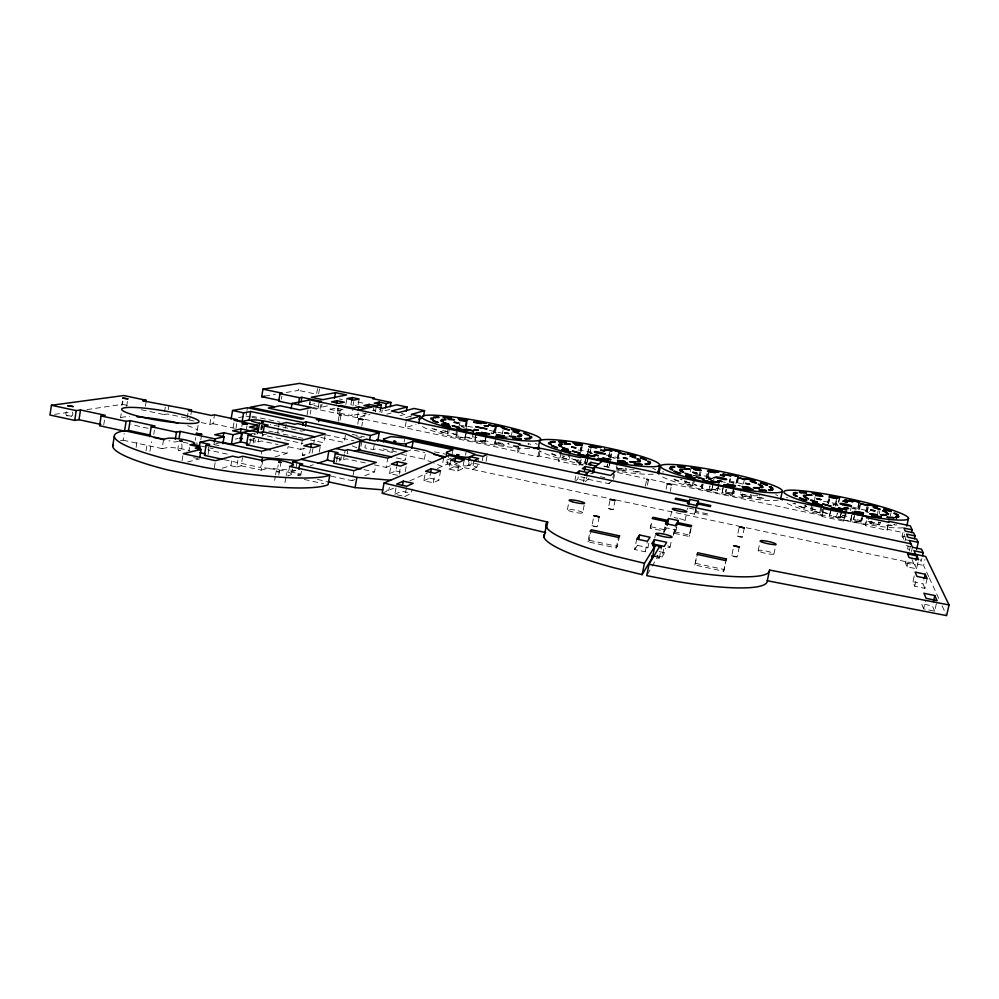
<?xml version="1.0" encoding="UTF-8"?>
<svg xmlns="http://www.w3.org/2000/svg" width="999" height="999" viewBox="0 0 999 999"><rect width="100%" height="100%" fill="white"/><g stroke="black" fill="none" stroke-linecap="round" stroke-linejoin="round"><path stroke-width="0.75" stroke-dasharray="5 3.75" d="M72.365 412.063C75.462 419.056 62.063 416.933 66.983 411.313M103.721 425.05L104.82 418.082M121.753 405.544L122.465 401.074M86.95 409.59L122.402 404.358L122.865 401.411M120.529 417.757L121.179 413.723M126.648 406.406L127.835 398.963M120.492 440.671L123.127 440.172L124.201 433.441M136.139 447.352L137.25 440.434M145.392 406.218L146.341 400.324M146.004 450.924L147.34 442.619M149.95 451.373L151.498 441.745M153.746 434.403L154.42 430.207M141.371 409.74L164.098 414.597L165.297 407.167M168.244 409.578L168.968 405.144M123.127 440.172L162.1 448.626L163.636 439.173M181.731 443.943C183.666 453.808 174.425 452.272 179.495 443.556M194.068 421.016L186.913 419.48L188.374 410.552M182.068 460.714L182.992 455.094M190.959 414.423L191.683 409.977M189.036 450.274L189.473 447.564M195.205 440.322L195.667 437.537M197.265 430.269L198.139 424.95M200.799 439.797L201.486 435.614M201.236 422.54L209.827 424.375L211.313 415.434M208.554 447.127L208.079 449.962L228.858 454.458M208.092 454.445L209.053 448.688M209.827 424.375L213.024 423.726L214.498 414.835M213.936 444.48L214.41 441.683M214.31 467.732L215.247 462.1M233.092 427.809L234.34 420.342M235.914 428.621L237.412 419.705M222.352 468.144L230.869 465.746L232.018 458.903M241.808 426.61L242.32 423.601M230.869 465.746L236.751 467.02L237.912 460.177M238.574 417.607L246.041 416.108L246.741 411.913M246.978 410.527L247.452 407.729M246.441 428.933L246.965 425.849M236.751 467.02L241.096 465.771L242.482 457.617M249.85 443.893L250.761 438.536M253.159 443.057L254.745 433.728M254.87 442.619L255.319 439.972M249.188 439.885L258.129 441.808L258.579 439.16M260.926 428.159L261.426 425.212M260.901 429.695L261.651 425.262M261.151 429.732L261.9 425.312M261.401 429.782L262.275 425.124M261.638 429.807L262.138 426.86M261.838 429.82L262.25 426.648M262.125 436.401L262.899 431.805M261.251 454.083L261.726 451.248M224.226 459.665L260.776 467.582L261.526 463.224M241.096 465.771L261.176 470.129L262.799 460.601M274.638 480.357L275.362 476.161M275.599 474.762L276.311 470.566M281.343 399.263L281.868 396.253M278.396 428.521L277.635 432.904L283.516 431.468M278.646 427.06L279.146 424.138M277.06 471.653L279.27 471.99L277.06 471.653L278.221 464.897M285.477 428.221L286.226 423.901M278.746 475.062L280.694 463.936M274.962 456.88L286.9 453.421L288.062 446.665M286.176 392.495L298.426 390.409L299.151 386.188M284.977 482.604L285.939 477.01M286.176 475.611L286.663 472.814M289.56 466.383L287.912 475.924L291.783 474.375L292.719 468.981M301.473 471.253L300.974 474.15L291.109 472.015L291.608 469.118M297.078 461.95L295.579 470.554L260.776 467.582M288.599 446.828L300.711 449.425L302.31 440.209M307.093 414.772L308.241 408.179M309.253 404.495L309.777 401.461M327.485 405.894L321.541 407.155L309.927 404.72L310.452 401.735M300.874 475.861L297.852 475.212L298.614 470.841M304.845 455.706L302.222 455.144L303.396 448.414M310.252 414.073L310.926 410.139M317.545 388.574L316.571 394.193L298.426 390.409M318.631 393.818L319.855 386.813M310.439 448.901L309.74 452.872L302.222 455.144M318.943 403.384L317.882 409.453L320.092 408.978L320.891 404.445M312.125 453.084L312.824 449.038M313.861 442.794L314.385 439.797M321.541 407.155L322.065 404.17M319.268 452.16L320.442 445.529M325.075 435.427L323.788 442.782L310.377 439.922M342.994 409.59L337.425 410.864L330.132 409.34L330.657 406.331M337.425 410.864L337.949 407.867M311.775 408.166L337.637 413.611L338.911 405.994M338.112 421.353L339.273 414.735M337.562 413.598L339.697 413.099L341.034 405.532M340.06 420.329L340.996 415.035M345.891 404.433L346.915 398.638M336.451 462.137L337.637 455.407M339.26 461.188L339.972 457.18M340.709 460.701L341.421 456.693M345.404 435.264L344.131 442.457L320.08 437.35M351.685 400.412L350.924 404.707L356.518 405.881M352.959 405.919L353.721 401.561M335.914 458.141L343.469 459.765L344.405 454.458M344.643 453.134L345.117 450.474M339.697 413.099L351.873 415.659L353.209 408.079M347.839 449.612L347.128 453.571L351.598 452.185M358.166 404.732L359.19 399.001M357.33 417.757L358.691 410.139M357.717 424.175L358.666 418.868M331.019 476.148L352.123 480.706L353.908 470.704M361.775 426.236L362.487 422.252M365.272 412.874L364.747 415.871L357.317 414.31L351.873 415.659M360.964 446.366L361.75 441.983M365.397 444.93L364.872 447.827L373.376 449.637L375.636 448.876L395.429 453.084M373.139 410.914L373.676 407.979M375.362 411.763L376.411 405.919M373.376 449.637L374.163 445.292M380.869 407.617L380.095 411.95L372.914 410.452L377.872 409.228M381.768 412.724L382.292 409.777M364.747 475.761L374.575 471.915L375.799 465.122M374.288 464.86L386.113 467.395L387.787 458.141M397.552 475.274L389.56 473.551L391.034 465.434M389.323 487.437L388.798 490.322L384.203 489.947M389.56 473.551L395.816 470.991L396.541 466.995M406.156 421.69L405.045 427.797L416.009 424.388M404.058 442.207L404.558 439.423M401.998 495.854L394.805 494.305L396.391 485.564M399.138 474.2L400.124 468.793M410.876 417.295L411.413 414.348M402.634 460.926L405.394 459.852L406.468 453.958M405.244 471.628L406.705 463.636M406.468 487.737L404.87 496.478L411.363 493.344L412.15 489.035M432.53 462.537L424.35 459.24L425.949 450.574M440.584 470.729L438.848 480.082L433.241 482.779L423.863 480.769L425.611 471.291M423.863 480.769L429.607 478.096L430.344 474.088M449.612 427.872L448.489 433.928A49.351 5.607 10.7 0 1 441.745 431.855L442.869 425.811M433.241 482.779L434.74 474.65M441.745 431.855L440.159 431.705A51.361 5.832 10.7 0 0 447.165 433.866L448.289 427.809M443.718 457.579L442.082 466.383L433.903 463.086M437.337 468.519L447.24 464.073L448.863 455.382M464.26 459.865L462.624 468.593L457.729 470.966L448.951 469.093L450.599 460.239M452.16 453.908L452.947 449.7M466.645 432.117L464.897 438.324A51.361 5.832 10.7 0 1 455.519 436.113L456.943 428.509M455.519 436.113L456.506 436.076L457.642 429.995M459.465 424.75L460.015 421.853M448.951 469.093L453.971 466.758L454.52 463.848M465.047 426.698L466.133 420.904M466.858 421.241L465.721 427.11A51.361 5.832 10.7 0 0 461.176 426.448M457.729 470.966L459.115 463.586M466.271 427.422L467.619 420.217M464.897 438.324L466.034 432.23M465.509 455.219L466.296 451.024M473.414 432.355L472.277 438.399A39.273 4.458 10.7 0 1 464.885 436.763L464.098 436.838A41.284 4.695 10.7 0 0 471.878 438.573L473.014 432.505M451.373 458.129L445.129 460.864A11.763 1.561 10.6 0 0 454.008 464.385A11.763 1.561 10.6 0 0 467.744 465.671L468.831 459.94M469.031 462.45L468.494 465.309L476.973 467.12L478.321 459.965M486.238 436.226L485.089 442.32A51.361 5.832 10.7 0 1 474.887 440.422L476.036 434.328M474.887 440.422L476.236 434.128M474.001 460.714L472.365 469.418L476.973 467.12M485.089 442.32L486.026 435.951M482.255 460.651L483.054 456.406M486.076 461.313L487.387 454.345M495.841 433.017A49.351 5.607 10.7 0 0 493.643 432.53L495.005 425.337M493.643 432.53L495.541 425.237M495.779 426.635L494.418 433.866A39.273 4.458 10.7 0 0 490.921 433.079M496.503 426.573L495.142 433.803A41.284 4.695 10.7 0 0 491.471 432.967M494.468 443.593A49.351 5.607 10.7 0 0 503.434 444.805L504.42 445.204A51.361 5.832 10.7 0 1 495.067 443.943L494.468 443.593L495.616 437.512M495.067 443.943L496.228 437.849M502.497 433.091L503.046 430.207M511.476 435.177L512.025 432.292M561.076 452.584L559.565 460.314L539.085 456.006L537.837 456.718L517.332 452.397L518.818 444.667M517.332 452.397L518.668 451.71L520.154 444.006M537.837 456.718L539.335 448.963M539.085 456.006L540.571 448.289M581.131 459.478L580.119 464.635L579.07 465.397L558.416 461.051L559.927 453.284M570.292 453.434L569.093 459.552A49.95 5.744 11.2 0 1 561.8 457.342L560.289 457.217A51.985 5.969 11.2 0 0 567.882 459.528L569.08 453.396M576.723 461.863L577.584 461.8A49.95 5.744 11.2 0 0 586.937 464.011L586.463 464.16A51.985 5.969 11.2 0 1 576.723 461.863L577.235 459.303M567.407 509.602L569.268 500.099M577.584 461.8L578.096 459.253M580.294 451.323L581.156 446.978M580.382 451.073L581.243 446.69M574.974 480.144L575.799 475.949M581.268 450.212L581.83 447.315M581.231 451.436L582.105 447.053M579.07 465.397L580.344 458.916M575.724 480.756L577.784 479.158L578.321 476.398M586.8 462.937A41.783 4.795 11.2 0 1 584.827 462.487L585.439 459.428M584.827 462.487L586.7 456.268M587.449 453.633L588.886 446.341M587.949 453.958L589.098 448.114M586.463 464.16L587.724 457.754M583.379 481.93L584.215 477.722M587.437 461.451L588.199 457.604M592.307 453.546A49.95 5.744 11.2 0 0 589.997 453.146L590.534 448.514M589.997 453.146L591.146 447.34M587.437 474.001L586.076 480.919L577.784 479.158M582.642 512.874A7.842 1.161 11.2 0 0 572.09 509.59A7.842 1.161 11.2 0 0 570.317 511.276A7.842 1.161 11.2 0 0 582.642 512.874L584.527 503.359M619.567 535.889L617.444 546.378L616.246 547.952L587.912 541.808L590.009 531.256M599.225 516.858L597.252 526.773L594.255 526.56L591.945 525.736L593.906 515.709M587.912 541.808L589.298 540.272L591.383 529.795M610.839 457.317A49.95 5.744 11.2 0 0 608.566 456.818L610.002 449.55M606.868 466.62L607.38 464.06M608.566 456.818L610.139 450.874M607.23 466.945L607.742 464.373M610.364 456.868L610.951 453.946M610.426 461.188L609.203 467.307L609.865 460.851M610.976 456.768L611.55 453.858M588.099 479.27L608.978 483.678L609.802 479.557M612.837 477.909L613.923 472.515M617.232 458.553L618.119 454.17M617.457 458.891L618.905 451.623M613.548 479.458L614.622 474.1M615.084 500.274L613.224 509.527L611.026 509.403L608.329 508.541L610.152 499.375M617.407 463.049L616.133 469.443A49.95 5.744 11.2 0 0 624.887 470.604L626.023 471.041L626.535 468.481M618.231 458.828L619.068 454.158M617.407 467.257L616.895 469.817A51.985 5.969 11.2 0 0 626.023 471.041M624.887 470.604L625.399 468.056M616.246 547.952L618.369 537.387M645.342 486.188L646.715 479.42M647.364 485.202L648.463 479.782M648.838 543.194L647.914 547.639L645.254 551.81L634.627 549.512L636.75 539.023M645.254 551.81L647.389 541.321M665.559 527.135L664.722 531.243L650.199 528.134L651.598 521.278M650.199 528.134L652.21 521.378M634.627 549.512L637.462 545.379L638.074 542.42M654.745 538.074L655.332 535.177M666.121 489.173L667.22 483.753M670.229 491.421L671.053 487.35M652.172 566.221L656.83 558.141L657.454 555.107M663.773 531.88L664.909 526.348M659.315 558.041L661.488 547.415M651.098 526.823L665.534 529.92L666.096 527.197M656.58 555.781L662.125 556.98L663.973 547.927M670.641 516.296L672.19 508.741M662.125 556.98L664.51 552.697L665.434 548.251M670.042 547.227L671.54 539.984M673.601 533.99L675.024 527.072M694.655 479.258L693.331 485.689L692.232 485.689A52.847 6.069 11.7 0 1 684.028 483.254L684.552 480.694M673.314 535.364L675.873 526.473M691.121 528.284L689.71 535.102L675.212 531.992L676.335 526.535M684.028 483.254L685.451 483.354L685.976 480.794M675.212 531.992L676.885 527.322M690.234 471.94L691.133 467.532M685.027 520.779L686.276 514.735M692.232 485.689L693.556 479.245M698.975 476.386L699.949 471.503M700.024 476.323L700.936 471.89M674.462 533.341L689.035 536.463L690.746 528.221M689.984 513.224L694.417 514.16L695.928 506.88M694.417 514.16L695.891 509.602M702.796 484.09L702.26 486.65A40.41 4.633 11.7 0 1 695.541 484.79L694.28 484.727A42.482 4.87 11.7 0 0 701.348 486.7L701.885 484.128M713.611 482.579L711.675 490.521A52.847 6.069 11.7 0 1 701.573 488.136L702.909 481.68M701.573 488.136L702.297 488.049L703.633 481.605M705.956 478.471L707.479 471.116M706.605 478.821L708.141 471.453M712.574 478.683A50.774 5.832 11.7 0 0 707.916 477.834L708.978 470.217M707.916 477.834L709.44 470.529M718.88 483.816L717.432 490.472A42.482 4.87 11.7 0 1 709.178 488.636L709.715 486.063M709.178 488.636L710.227 485.926M726.435 558.965L723.688 571.278L694.829 565.009L697.04 554.383M694.829 565.009L697.414 554.27M713.686 479.82L714.297 476.873M711.675 490.521L713.298 482.754M717.432 490.472L718.781 484.04M733.853 488.174L732.492 494.642A52.847 6.069 11.7 0 1 722.127 492.719L723.376 485.976M722.127 492.719L723.488 486.238M734.44 490.959L733.89 493.531A42.482 4.87 11.7 0 1 725.786 492.132L726.011 489.248M725.786 492.132L726.323 489.56M729.345 481.78L729.969 478.833M729.819 481.655L730.444 478.721M732.492 494.642L733.328 487.824M733.89 493.531L733.179 493.144L733.716 490.584M735.951 483.703L737.487 476.373M737.761 477.634L736.6 483.616A52.847 6.069 11.7 0 0 731.867 482.492M738.598 477.609L737.05 484.977A42.482 4.87 11.7 0 1 740.596 485.914M723.688 571.278L725.611 562.15M740.334 494.193A40.41 4.633 11.7 0 0 746.64 494.905L748.051 495.379A42.482 4.87 11.7 0 1 741.42 494.63L740.334 494.193L740.871 491.633M743.406 483.853L744.342 479.42M751.748 494.792L751.198 497.365A52.847 6.069 11.7 0 1 742.319 496.216L741.395 495.791L741.945 493.219M742.319 496.216L742.856 493.631M739.272 546.94L737.162 556.93L734.327 556.755L731.718 555.756L733.828 545.766M744.33 527.872L742.369 537.112L739.76 536.938L737.349 536.051L739.297 526.798M751.198 497.365L749.924 496.903L750.474 494.33M758.79 498.064A52.847 6.069 11.7 0 0 764.772 498.264L762.974 497.777A50.774 5.832 11.7 0 1 757.217 497.577L758.79 498.064L759.327 495.492M758.191 550.549L760.239 540.921M773.938 553.933L776.011 544.293M805.506 505.506L804.944 508.091L803.321 507.904L803.883 505.332M822.04 506.443L820.629 512.949L819.642 512.962A54.158 6.156 12.2 0 1 810.788 510.389L812.199 503.908M810.788 510.389L812.125 510.464L813.523 503.996M814.547 499.587L815.196 496.59M819.642 512.962L821.053 506.456M822.015 511.85A41.409 4.708 12.2 0 0 829.195 513.811L828.408 513.886A43.531 4.945 12.2 0 1 820.866 511.813L822.015 511.85L822.577 509.265M845.404 513.186L843.668 521.103L822.052 516.545L823.676 507.667M822.052 516.545L823.763 508.641M827.609 502.834L828.258 499.862M828.021 503.196L829.632 495.816M828.408 503.209L829.058 500.237M828.633 503.546L829.595 499.113M841.633 511.251L840.047 518.019A54.158 6.156 12.2 0 1 829.532 515.546L830.956 509.015M829.532 515.546L831.543 508.903M836.638 498.239L835.014 505.669A43.531 4.945 12.2 0 0 833.041 505.307M835.451 505.981L837.075 498.551M838.486 502.072L839.447 497.639M838.723 502.347L839.684 497.914M846.565 511.313L845.142 517.807A43.531 4.945 12.2 0 1 836.613 515.921L837.187 513.324M836.613 515.921L837.549 513.149M840.047 518.019L841.483 511.476M843.668 521.103L845.204 512.175M850.486 510.614L851.485 506.043M862.649 515.659L861.2 522.202A54.158 6.156 12.2 0 1 850.748 520.267L851.922 513.411M850.748 520.267L852.197 513.723M862.324 518.294L861.75 520.891A43.531 4.945 12.2 0 1 853.633 519.492L854.582 512.649M853.633 519.492L855.069 512.986M858.94 502.147L857.317 509.552A52.023 5.919 12.2 0 0 852.559 508.416M859.14 503.521L857.841 509.44A54.158 6.156 12.2 0 0 852.896 508.266M858.703 509.552L859.689 505.082M859.427 509.49L860.401 505.019M861.2 522.202L860.514 521.815L862.299 513.986M866.695 506.955L865.371 512.937L866.445 512.962L868.094 505.494M868.593 512.475A52.023 5.919 12.2 0 0 866.42 511.888L867.407 507.43M868.306 507.417L867.319 511.863L866.42 511.888M888.323 524.962L887.149 530.257L865.371 525.674L866.82 516.708M865.371 525.674L867.12 517.744M867.894 521.49A41.409 4.708 12.2 0 0 873.975 522.14L875.536 522.652A43.531 4.945 12.2 0 1 869.155 521.965L867.894 521.49L868.468 518.893M880.181 522.24L879.607 524.85A54.158 6.156 12.2 0 1 870.953 523.751L869.867 523.301L870.454 520.691M870.953 523.751L871.54 521.141M877.522 513.623L878.183 510.601M879.182 513.836L879.844 510.826M879.607 524.85L878.171 524.35L878.758 521.753M887.149 530.257L887.924 523.888M890.334 516.021L891.008 513.011M910.401 540.696L903.383 539.21L902.072 536.126L903.583 529.42M903.383 539.21L904.607 533.778M905.032 541.008L906.268 535.501M908.153 546.153L907.517 548.975L913.373 550.224M918.056 562.275L916.57 568.818L907.067 566.795L905.544 562.924L906.555 558.416M909.302 550.986L910.276 546.678M907.067 566.795L908.84 558.953M911.463 551.598L912.449 547.227M916.57 568.818L914.909 564.922L915.584 561.913M927.147 578.571L924.912 588.386L914.697 586.201L912.949 581.743L914.822 573.463M914.697 586.201L916.607 577.784M921.852 558.591L921.178 561.538L920.067 559.09M928.708 576.61L923.6 565.459L924.962 559.477M924.912 588.386L923.001 583.891L923.938 579.757M936.375 603.671L934.652 611.226L923.613 608.841L925.336 601.286M608.329 508.541L613.249 509.44M66.346 415.459L71.728 416.196M689.035 536.463L689.71 535.102M696.703 509.777L695.866 511.401L708.965 514.185L708.466 515.297L695.292 512.499M687.112 509.54L688.024 507.929M647.502 574.3L651.385 567.569M663.486 533.254L664.722 531.243M665.534 529.92L666.733 527.959L676.323 530.019M608.978 483.678L612.3 480.619M585.102 481.705L588.96 478.571L580.781 476.835M731.718 555.756L737.162 556.93M737.349 536.051L742.369 537.112M558.416 461.051L559.565 460.314M467.744 465.671L473.601 462.849L471.066 461.863M394.805 494.305L401.448 491.196L411.363 493.344M178.396 450.262L180.632 450.649M382.167 493.306L393.481 488.224M409.84 480.869L427.435 472.964M591.945 525.624L597.252 526.773M352.123 480.706L354.92 479.607M386.113 467.395L390.247 465.784M406.044 451.735L411.576 449.687L424.85 452.497M297.852 475.212L300.974 474.15M343.469 459.765L346.191 458.841L366.895 463.274M291.109 472.015L299.375 469.305M310.327 465.721L313.274 464.76M333.916 457.992L338.336 456.543M261.176 470.129L266.159 468.818A14.186 2.198 9.6 0 1 282.168 470.579A14.186 2.198 9.6 0 1 291.783 474.375M300.711 449.425L305.032 448.176M405.744 417.594L411.351 415.984M400.075 415.709L405.769 414.135L401.298 413.199M386.875 414.173L391.096 413.062M187.575 461.988L199.513 458.928M360.115 417.045L369.98 414.535M389.735 409.49L384.965 410.714L379.295 409.528M304.782 430.357L301.686 431.131L270.217 424.438M258.129 441.808L261.338 440.996L277.997 444.555M249.887 439.71L256.693 438.049M266.608 434.041L262.725 434.977L302.909 443.568M220.717 442.619L213.137 444.418L222.477 446.428M235.314 439.148L238.162 438.474M162.1 448.626L167.857 447.515A14.198 2.135 9.1 0 1 190.01 450.911M330.132 409.34L335.789 408.079M178.584 441.208L174.85 442.033L168.918 440.746M309.927 404.72L316.009 403.484M186.913 419.48L190.222 418.856M164.098 414.597L167.52 414.011L188.711 418.531M264.747 396.166L275.462 394.33M54.57 414.36L71.528 411.863M701.348 486.7L702.26 486.65M473.364 436.913L476.885 437.699L474.737 437.075M567.882 459.528L569.093 459.552M447.165 433.866L448.489 433.928M196.129 442.982L197.465 443.144M680.157 479.47L682.092 479.782A40.41 4.633 11.7 0 1 681.518 479.433M393.469 449.875L392.32 449.787L393.256 450.087M357.992 402.048L364.073 403.309M339.335 398.963L342.382 399.588M362.637 412.987L367.045 413.911M337.225 408.379L341.558 409.29M312.587 407.392L320.092 408.978M343.718 414.897L357.417 417.769M364.785 419.33L518.668 451.71M580.119 464.635L583.066 465.259M617.532 472.515L644.992 478.296M651.098 479.57L664.822 482.467M672.452 484.065L821.965 515.534M843.481 520.054L865.072 524.6M886.75 529.158L904.145 532.829M902.072 536.126L904.844 536.713M590.521 473.214L593.181 473.763M600.436 476.698L604.807 477.622M906.105 545.641L913.323 547.165M352.222 434.378L364.41 436.963M434.503 451.823L445.167 454.083M356.743 436.713L362.737 437.974M689.46 508.241L693.806 509.165M474.475 463.399L481.456 464.885M251.823 416.171L280.145 422.177M246.041 416.108L250.537 417.058M252.023 417.37L256.518 418.331M325.662 434.79L354.008 440.821M401.511 454.383L424.35 459.24M447.24 464.073L608.566 498.401M616.171 500.024L738.636 526.086M746.241 527.709L923.6 565.459M453.971 466.758L462.624 468.593M905.544 562.924L914.909 564.922M396.341 457.917L405.394 459.852M268.681 431.019L273.152 431.98M274.638 432.292L296.99 437.038M298.464 437.375L302.947 438.311M122.402 404.358L129.907 405.969M213.024 423.726L234.39 428.296M251.611 433.316L255.944 434.24M429.607 478.096L438.848 480.082M912.949 581.743L923.001 583.891M395.816 470.991L402.385 472.402M363.948 469.63L374.575 471.915M273.439 450.524L286.9 453.421M183.104 442.195L189.123 443.494M201.186 446.091L213.237 448.701M637.462 545.379L647.914 547.639M659.065 551.523L664.51 552.697M317.432 479.445L326.473 481.406M589.298 540.272L617.444 546.378M695.529 563.311L724.213 569.542M304.283 479.483L323.639 483.678M193.656 457.654L198.039 458.616M456.431 463.261L457.167 463.511L455.457 463.274M880.656 522.927L878.833 522.402A41.409 4.708 12.2 0 0 880.756 522.39M509.153 444.143L507.704 443.706A39.273 4.458 10.7 0 0 509.003 443.781M352.285 445.879L360.439 449.288M861.75 520.891L860.863 520.467A41.409 4.708 12.2 0 1 853.158 519.143M929.345 577.996L939.572 600.287M942.132 605.869L946.602 615.621M934.652 611.226L932.417 605.993L921.565 603.646L923.613 608.841M912.012 559.59L913.61 563.336M845.142 517.807L845.092 517.544A41.409 4.708 12.2 0 1 836.987 515.746M529.67 448.601A60.44 6.868 10.7 0 1 468.543 440.259A60.44 6.868 10.7 0 1 421.553 425.986M458.941 425.075A60.44 6.868 10.7 0 1 472.589 427.222M489.398 430.394A60.44 6.868 10.7 0 1 502.897 433.366M535.476 443.419A60.44 6.868 10.7 0 1 537.237 444.393M518.106 446.453A51.361 5.832 10.7 0 1 512.737 446.078L511.426 445.641A49.351 5.607 10.7 0 0 518.119 446.066M494.18 432.417A51.361 5.832 10.7 0 1 496.478 432.929M530.357 444.667A51.361 5.832 10.7 0 0 529.957 444.018L528.009 443.668A49.351 5.607 10.7 0 1 528.396 444.58M484.877 442.045A49.351 5.607 10.7 0 1 475.087 440.222M465.497 438.199A49.351 5.607 10.7 0 1 456.506 436.076M461.888 426.785A49.351 5.607 10.7 0 1 464.06 427.085M462.987 427.897A41.284 4.695 10.7 0 1 464.785 428.134M506.693 436.788A41.284 4.695 10.7 0 1 508.129 437.212M653.296 474.15A61.176 7.03 11.2 0 1 616.395 470.966M583.241 464.622A61.176 7.03 11.2 0 1 539.448 450.674M578.271 449.95A61.176 7.03 11.2 0 1 592.107 452.285M606.281 455.069A61.176 7.03 11.2 0 1 620.017 458.179M652.634 468.206A61.176 7.03 11.2 0 1 655.694 469.78M634.153 469.78A41.783 4.795 11.2 0 1 629.582 469.705M609.203 467.307A41.783 4.795 11.2 0 1 603.146 466.271M564.035 456.531A41.783 4.795 11.2 0 1 561.938 455.706M608.653 466.958A39.748 4.57 11.2 0 1 602.884 465.971M587.362 462.812A39.748 4.57 11.2 0 1 585.489 462.375M564.672 456.318A39.748 4.57 11.2 0 1 563.723 455.931M613.074 457.842A49.95 5.744 11.2 0 1 615.284 458.354M589.672 452.859A51.985 5.969 11.2 0 1 592.082 453.284M608.978 456.668A51.985 5.969 11.2 0 1 615.971 458.279M778.346 500.062A62.188 7.143 11.7 0 1 718.531 493.156A62.188 7.143 11.7 0 1 660.601 475.786M662.524 471.978A62.188 7.143 11.7 0 1 663.598 471.865M695.491 474.488A62.188 7.143 11.7 0 1 714.984 477.884M729.357 480.881A62.188 7.143 11.7 0 1 743.219 484.165M775.699 494.617A62.188 7.143 11.7 0 1 777.784 495.704M693.781 475.399A52.847 6.069 11.7 0 1 698.164 476.011M707.454 477.522A52.847 6.069 11.7 0 1 714.735 478.858M749.924 496.903A50.774 5.832 11.7 0 1 741.395 495.791M731.967 494.28A50.774 5.832 11.7 0 1 722.027 492.432M712 490.334A50.774 5.832 11.7 0 1 702.297 488.049M693.331 485.689A50.774 5.832 11.7 0 1 685.451 483.354M692.732 475.524A50.774 5.832 11.7 0 1 694.767 475.799M729.083 482.08A50.774 5.832 11.7 0 1 733.691 483.154M757.654 495.729A42.482 4.87 11.7 0 1 753.533 495.754L751.86 495.254A40.41 4.633 11.7 0 0 753.983 495.292M707.854 478.783A42.482 4.87 11.7 0 1 711.725 479.458M733.179 493.144A40.41 4.633 11.7 0 1 725.474 491.82M717.544 490.247A40.41 4.633 11.7 0 1 709.69 488.499M708.416 479.12A40.41 4.633 11.7 0 1 710.252 479.433M723.426 482.005A40.41 4.633 11.7 0 1 725.311 482.417M737.924 485.464A40.41 4.633 11.7 0 1 739.585 485.914M902.909 527.759A63.724 7.243 12.2 0 1 841.633 519.555A63.724 7.243 12.2 0 1 784.315 501.898M786.388 497.727A63.724 7.243 12.2 0 1 787.537 497.639M823.526 501.323A63.724 7.243 12.2 0 1 837.861 503.983M852.572 507.13A63.724 7.243 12.2 0 1 869.605 511.326M896.79 524.7A54.158 6.156 12.2 0 1 895.791 525.099L893.73 524.587A52.023 5.919 12.2 0 0 894.28 524.413M803.321 507.904A54.158 6.156 12.2 0 1 797.514 505.631L799.362 505.894A52.023 5.919 12.2 0 0 804.944 508.091M792.906 503.196A54.158 6.156 12.2 0 0 793.581 503.646L795.566 503.983A52.023 5.919 12.2 0 1 794.392 503.159M832.879 504.07A54.158 6.156 12.2 0 1 837.836 505.019M878.171 524.35A52.023 5.919 12.2 0 1 869.867 523.301M860.514 521.815A52.023 5.919 12.2 0 1 850.486 519.942M840.209 517.782A52.023 5.919 12.2 0 1 830.119 515.422M820.629 512.949A52.023 5.919 12.2 0 1 812.125 510.464M833.303 504.383A52.023 5.919 12.2 0 1 838.074 505.307M804.183 505.744A43.531 4.945 12.2 0 0 804.932 506.131L806.855 506.443A41.409 4.708 12.2 0 1 805.506 505.706M148.089 428.296A39.098 5.357 9.1 0 1 130.894 424.125M120.929 417.769A39.098 5.357 9.1 0 1 129.633 416.633M187.525 425.674A39.098 5.357 9.1 0 1 197.203 430.219M396.615 451.948A11.726 1.536 10.3 0 1 385.389 449.562A11.726 1.536 10.3 0 1 382.292 447.502M667.669 545.804A8.417 1.324 11.7 0 1 667.582 547.689M656.493 556.718A4.408 0.724 11.7 0 1 659.328 557.954A4.408 0.724 11.7 0 1 656.83 558.141M679.582 518.643A7.505 1.049 11.7 0 1 682.891 521.103M674.025 517.632A7.505 1.049 11.7 0 1 677.697 518.231M846.852 516.246L842.644 515.359L846.852 516.246M720.291 489.173L716.171 488.311L720.291 489.173M578.384 460.601L577.36 460.614A41.783 4.795 11.2 0 1 570.729 458.753L572.09 458.828A39.748 4.57 11.2 0 0 578.384 460.601M458.104 435.052L456.955 435.04A41.284 4.695 10.7 0 1 450.761 433.279L452.21 433.379A39.273 4.458 10.7 0 0 458.104 435.052M815.758 509.915L814.272 509.777A43.531 4.945 12.2 0 1 808.903 507.867L810.639 508.091A41.409 4.708 12.2 0 0 815.758 509.915M689.797 482.967L688.249 482.817A42.482 4.87 11.7 0 1 683.478 481.043L685.264 481.281A40.41 4.633 11.7 0 0 689.797 482.967M447.44 431.78L445.754 431.593A41.284 4.695 10.7 0 1 442.095 430.07L443.968 430.332A39.273 4.458 10.7 0 0 447.44 431.78M678.983 481.143L677.297 480.944A52.847 6.069 11.7 0 1 672.277 478.846L674.15 479.12A50.774 5.832 11.7 0 0 678.983 481.143M555.981 455.282L554.233 455.069A51.985 5.969 11.2 0 1 549.949 453.134L551.86 453.421A49.95 5.744 11.2 0 0 555.981 455.282M436.563 429.92L434.765 429.695A51.361 5.832 10.7 0 1 431.181 427.934L433.116 428.221A49.351 5.607 10.7 0 0 436.563 429.92M892.257 525.524L890.334 524.999A52.023 5.919 12.2 0 1 885.089 524.925L886.8 525.449A54.158 6.156 12.2 0 0 892.257 525.524M640.484 472.152L638.798 471.678A49.95 5.744 11.2 0 1 632.542 471.353L633.99 471.815A51.985 5.969 11.2 0 0 640.484 472.152M623.751 469.243L622.464 468.806A39.748 4.57 11.2 0 1 615.921 468.032L616.858 468.444A41.783 4.795 11.2 0 0 623.751 469.243M502.972 443.618L501.835 443.194A39.273 4.458 10.7 0 1 495.067 442.382L495.866 442.744A41.284 4.695 10.7 0 0 502.972 443.618M488.099 441.583L487.687 441.271A39.273 4.458 10.7 0 1 479.982 439.935L479.982 440.172A41.284 4.695 10.7 0 0 488.099 441.583M760.401 551.885A8.054 1.186 12.2 0 0 773.638 554.183A8.054 1.186 12.2 0 0 764.16 550.674A8.054 1.186 12.2 0 0 760.401 551.885"/><path stroke-width="1.5" d="M256.706 429.757L257.467 425.262L234.34 420.342L237.412 419.705L214.498 414.835L211.313 415.434L188.374 410.552L191.683 409.977L142.795 400.836L146.341 400.324L123.801 395.529L51.449 405.269L49.95 415.035L74.7 420.392L78.996 419.705L100.812 424.413M74.7 420.392L76.224 410.601L80.507 409.977L105.257 415.297L101.111 415.959L99.563 425.761L124.55 431.156L128.559 430.407L150.574 435.164M78.996 419.705L80.507 409.977M112.7 446.253L114.236 436.551M124.55 431.156L126.111 421.341L130.12 420.641L155.095 426.011L151.224 426.735L149.638 436.588M128.559 430.407L130.12 420.641M175.312 439.21L176.461 432.167L180.182 431.406L214.872 438.873L224.088 436.763L222.939 443.668M179.046 438.411L180.182 431.406M199.325 446.59L200.037 442.27L209.728 440.047L261.726 451.248L288.536 443.956L248.102 435.302L246.503 444.742L270.442 449.887M199.438 449.712L199.887 447.015L189.922 444.855L193.719 443.981A14.211 2.06 9.2 0 0 185.752 440.035A14.211 2.06 9.2 0 0 167.595 438.336L163.636 439.173L124.625 430.744L121.99 431.218A113.499 16.846 9.4 0 0 170.042 459.965L202.56 466.983A113.486 16.821 9.3 0 0 328.634 475.561L329.782 475.074L328.109 484.652L326.948 485.152A113.399 17.445 9.3 0 1 200.874 477.16L168.394 470.117A113.411 17.47 9.3 0 1 113.049 444.543M199.738 457.567L201.086 449.375L195.242 448.114L199.887 447.015M200.037 442.27L209.765 444.368L206.106 445.229L204.433 455.369L222.702 459.328M214.41 441.683L214.872 438.873M223.139 436.813L223.813 432.742L233.029 434.715L241.683 432.729L240.097 442.107L231.418 444.243L222.228 442.257M231.106 419.105L232.542 410.514L247.452 407.729L301.411 419.155L303.946 418.569L250.25 407.205L264.26 404.595L274.737 406.805M231.418 444.243L233.029 434.715M233.866 419.692L242.158 421.466L243.606 412.862L250.674 411.488L303.172 422.614L306.256 421.878L370.442 435.477L379.208 432.817L377.709 441.158M240.472 432.854L241.146 428.896L250.087 430.806M257.467 433.491L258.242 428.933L242.37 432.567L240.784 441.945L246.828 443.244M242.158 421.466L249.238 419.98L250.674 411.488M279.595 400.462L261.688 396.69L262.974 389.16L299.638 383.379L374.45 398.189L372.615 398.601L391.009 402.435L390.247 406.668M257.979 432.205L259.503 423.289A12.2 1.548 9.7 0 1 251.973 420.03A12.2 1.548 9.7 0 1 267.195 421.603L325.337 433.953L302.31 440.209L262.899 431.805L259.703 432.555M263.237 431.993L264.248 426.011L268.132 425.124L259.503 423.289M261.775 461.763L262.512 457.405L297.327 460.514M262.974 389.16L282.38 393.231L279.995 393.643L278.696 401.211L292.232 404.058M291.146 408.678L292.045 403.446L310.052 399.937L520.154 444.006L518.818 444.667L539.335 448.963L540.571 448.289L561.076 452.584L559.927 453.284L580.594 457.629L581.643 456.905L823.676 507.667L823.763 508.641L845.404 513.186L845.204 512.175L866.82 516.708L867.12 517.744L888.923 522.315L888.511 521.253L910.276 525.824L912.199 529.832L911.6 532.517M298.514 403.808L299.563 397.739L301.86 397.315L321.416 401.411L319.205 401.86M301.086 401.848L301.86 397.315M292.357 464.785L292.857 461.888L366.433 439.148L374.937 440.946L377.185 440.234L425.949 450.574L443.718 457.579M302.672 425.449L303.172 422.614M305.519 426.123L306.256 421.878M298.876 469.38L299.625 465.01L302.734 464.023L292.857 461.888M310.677 447.577L311.363 443.593L320.442 445.529L313.062 447.689L303.858 445.729L311.363 443.593M318.706 421.566L319.18 418.818L316.258 419.505L379.208 432.817M334.49 398.339L335.489 392.657L346.553 394.955L322.852 399.675L311.226 397.252L335.489 392.657M336.576 403.633L337.088 400.674L344.305 402.172L338.748 403.371L331.456 401.835L337.088 400.674M333.816 461.575L327.247 460.164L328.908 450.749L338.112 452.709L335.277 453.621L333.604 463.111L360.914 468.981M351.685 400.412L352.197 397.54L359.19 399.001L353.983 400.112L346.915 398.638L352.197 397.54M358.117 409.815L358.653 406.818L366.084 408.379M368.619 407.317L369.143 404.395L376.411 405.919L381.393 404.72L380.869 407.617M327.972 481.73L355.082 487.612L356.905 477.372L390.634 480.232M369.68 439.735L370.442 435.477M378.646 404.945L379.158 402.085L386.263 403.559L391.009 402.435M385.489 407.854L386.263 403.559M383.329 441.808L383.841 438.961L391.108 436.613L404.82 438.024L466.296 451.024L475.199 454.395L469.368 457.067A11.763 1.498 10.6 0 1 455.619 455.731A11.763 1.498 10.6 0 1 446.728 452.272L446.203 455.132M543.856 534.79A114.123 18.781 11.7 0 0 613.561 567.669L642.12 574.65L652.522 557.205L654.695 546.565A4.408 0.699 11.7 0 1 654.133 545.367A4.408 0.699 11.7 0 1 660.726 546.79A4.408 0.699 11.7 0 1 659.015 547.502L649.038 564.285L646.728 575.649L676.211 581.381A114.123 18.781 11.7 0 0 767.282 580.731L946.602 615.621L949.05 604.957L925.636 556.48L448.863 455.382L384.016 483.054L382.167 493.306L545.654 532.629M406.293 411.276L407.068 407.005L396.615 404.832L382.567 408.304L373.938 406.506L358.691 410.139M396.778 465.659L397.515 461.663L406.705 463.636L400.611 466.083L391.283 464.085L397.515 461.663M405.694 446.553L406.218 443.693L413.111 441.271L452.947 449.7L446.728 452.272M402.497 485.464L403.284 481.168L413.211 483.304L406.73 486.276L396.653 484.103L403.284 481.168M411.838 448.276L413.111 441.271M418.756 423.539L420.104 416.158L411.413 414.348L424.538 410.651L423.489 416.358M430.594 472.764L431.331 468.756L440.584 470.729L434.99 473.301L425.611 471.291L431.331 468.756M454.782 462.387L455.606 458.029L464.26 459.865L459.39 462.112L450.599 460.239L455.606 458.029M468.831 459.94L469.368 457.067M469.567 459.59L470.104 456.73L478.596 458.529L474.001 460.714M538.099 448.663L539.547 441.196M544.03 537.375L546.116 526.673M546.528 528.121L547.702 522.115L384.016 483.054M578.871 473.626L579.408 470.866L587.712 472.614M584.49 470.529L585.289 466.496L593.381 468.194L602.285 461.238M590.347 464.96L590.871 462.337L598.751 463.998M592.582 472.24L593.381 468.194M593.681 472.477L594.742 467.12L615.159 471.416L610.626 475.449L589.735 471.041M658.129 472.327L659.652 464.847M658.878 473.663L660.401 466.146M642.12 574.65L644.43 563.286L654.695 546.565M638.686 539.448L639.597 535.002L650.062 537.262L647.389 541.321L636.75 539.023L639.597 535.002M653.159 545.604L654.37 539.66L666.645 542.307L664.285 546.416L651.798 543.718L654.37 539.66M666.121 524.388L666.683 521.653L652.16 518.543L653.034 517.295L667.494 520.379L668.668 518.506L678.271 520.554L677.434 524.612M666.645 524.463L667.494 520.379M667.282 525.262L668.668 518.506M676.61 525.174L678.271 520.554M688.299 503.783L689.785 499.375L698.476 501.211L697.589 505.494M688.898 503.646L689.785 499.375M696.49 506.718L697.09 503.821L710.277 506.618L710.776 505.544L697.652 502.759L697.052 505.644M782.304 491.196A62.225 6.868 11.6 0 1 689.26 478.009A62.225 6.868 11.6 0 1 692.544 466.558A62.225 6.868 11.6 0 1 782.304 491.196L780.681 498.763A62.188 7.143 11.7 0 1 780.506 499.088M767.282 580.731L769.58 570.054L949.05 604.957M896.315 518.606L896.89 516.058L898.988 516.52A54.183 5.919 12.1 0 1 897.514 517.395L895.454 516.895A52.06 5.682 12.1 0 0 896.89 516.058M908.516 518.394L906.792 526.061A63.724 7.243 12.2 0 0 906.53 525.274M914.51 538.673L915.134 535.926L913.648 532.829L905.219 531.056L903.883 528.084L912.199 529.832M916.62 549.425L918.218 542.345L916.657 539.085L907.991 537.262L906.58 534.115L915.134 535.926M915.933 560.402L916.945 555.894L907.579 553.908L909.127 557.642L918.643 559.665L916.945 555.894M922.514 555.644L923.188 552.684L921.49 549.138L912.449 547.227L909.427 540.496L918.218 542.345M924.25 578.371L925.199 574.225L915.134 572.077L916.92 576.386L927.147 578.571L925.199 574.225M933.441 601.535L934.802 595.591L923.938 593.244L926.023 598.264L937.074 600.649L934.802 595.591M697.09 503.821L696.241 505.419L687.362 503.533L688.274 501.96L675.137 499.175L675.811 498.151L688.885 500.911M697.652 502.759L698.476 501.211M666.683 521.653L665.471 523.576L675.299 525.686L676.435 523.738L691.033 526.848L691.683 525.549L677.172 522.452M584.765 474.912L590.584 470.379L582.392 468.643L585.289 466.496M576.348 473.139L579.408 470.866M590.871 462.337L588.111 464.385L596.103 466.071M487.387 454.345L483.054 456.406L474.675 454.645M317.694 463.311L328.009 459.927M354.545 451.223L360.439 449.288M418.843 419.093L421.765 418.219M406.443 420.154L420.104 416.158M407.068 407.005L391.421 411.076L398.663 412.587L414.048 408.466L424.538 410.651M246.503 444.742L248.739 444.18M201.086 449.375L183.217 453.696L215.484 460.689L232.48 456.168L238.374 457.442L242.707 456.268L262.799 460.601L266.171 459.627A14.198 2.11 9.6 0 1 283.791 461.188A14.198 2.11 9.6 0 1 292.782 465.372L289.56 466.383L329.782 475.074M248.102 435.302L251.448 434.515L242.37 432.567M358.653 406.818L353.209 408.079L341.034 405.532L338.911 405.994M369.143 404.395L363.961 405.594L371.303 407.13M379.158 402.085L374.213 403.221L381.393 404.72M279.146 424.138L286.476 422.465L294.867 424.25L297.527 423.613L345.654 433.828L362.013 440.522M223.813 432.742L214.748 434.752L224.088 436.763M241.146 428.896L232.617 430.781L241.683 432.729M257.467 425.262L249.425 427.048L258.242 428.933M261.688 396.69L264.747 396.166M355.082 487.612L382.667 489.822M649.038 564.285L678.558 570.017A114.223 18.057 11.7 0 0 769.58 570.054M279.995 393.643L299.563 397.739M292.045 403.446L311.388 407.517L299.862 409.94L280.095 405.769L268.281 408.067L910.913 543.818M923.188 552.684L914.01 550.749L915.633 554.358M376.598 439.548L384.215 441.158M232.542 410.514L243.606 412.862M433.691 454.37L445.479 456.88M249.238 419.98L252.235 420.616M264.248 426.011L314.91 436.788M391.82 456.955L358.629 449.875L360.202 441.071L407.005 451.011L387.787 458.141L347.839 449.612L345.117 450.474L336.039 448.539M250.749 430.644L262.287 433.116M335.277 453.621L376.286 462.4L353.908 470.704L301.111 459.34M239.585 438.136L242.57 438.773M51.449 405.269L76.224 410.601M101.111 415.959L126.111 421.341M151.224 426.735L176.461 432.167M299.625 465.01L356.905 477.372M206.106 445.229L262.512 457.405M193.644 444.468L199.675 445.766M154.083 437.55L164.46 439.785M199.763 452.647L205.319 453.846M644.43 563.286L615.834 556.368A114.223 18.057 11.7 0 1 547.702 522.115M539.073 447.102A60.44 6.868 10.7 0 1 533.941 448.476M657.891 471.578A61.176 7.03 11.2 0 1 657.792 472.964M538.086 449.001A61.176 7.03 11.2 0 1 539.023 447.789M658.928 474.038A62.188 7.143 11.7 0 1 659.59 472.752M782.304 500.037A63.724 7.243 12.2 0 1 782.18 499.637M782.367 498.963A63.724 7.243 12.2 0 1 782.679 498.663M137.063 416.87A39.098 5.357 9.1 0 1 177.76 423.039M406.218 443.693A11.726 1.474 10.3 0 1 392.182 442.282A11.726 1.474 10.3 0 1 383.841 438.961M652.522 557.205A4.408 0.724 11.7 0 1 651.698 556.918M651.485 555.968A4.408 0.724 11.7 0 1 655.394 556.455M571.803 447.04L575.761 447.864L571.803 447.04M127.847 398.876L122.927 398.089L127.847 398.876M247.215 424.338L242.32 423.601L247.215 424.338M615.084 500.274L610.152 499.375L615.084 500.274M598.276 458.379L598.214 458.616A52.023 5.744 11.2 0 0 608.503 460.527L608.141 460.214A49.975 5.519 11.2 0 1 598.276 458.379M600.786 447.415L600.736 447.627A49.975 5.519 11.2 0 0 591.433 445.891L591.108 445.604A52.023 5.744 11.2 0 1 600.786 447.415M726.435 558.965L725.936 560.626L697.04 554.383L697.727 552.759L726.435 558.965M73.227 406.543L67.845 405.794L73.227 406.543M508.641 433.529L504.695 432.829L508.641 433.529M719.143 482.529L719.043 482.754A42.507 4.683 11.6 0 1 710.776 480.931L711.3 480.794A40.435 4.458 11.6 0 0 719.143 482.529M723.164 474.038L723.076 474.238A40.435 4.458 11.6 0 1 730.581 475.899L731.056 475.774A42.507 4.683 11.6 0 0 723.164 474.038M488.224 426.348L484.34 425.649L488.224 426.348M478.296 430.194L474.288 429.483L478.296 430.194M458.766 454.92L456.918 454.595L458.766 454.92M458.154 422.977L454.195 422.265L458.154 422.977M605.057 453.883C590.759 453.534 590.846 448.838 605.057 453.883M841.92 509.952L841.757 510.164A54.183 5.919 12.1 0 1 831.23 507.717L831.817 507.592A52.06 5.682 12.1 0 0 841.92 509.952M849.512 499.737L849.375 499.937A52.06 5.682 12.1 0 1 858.94 502.147L859.465 502.035A54.183 5.919 12.1 0 0 849.512 499.737M362.949 419.605L358.666 418.868L362.949 419.605M619.567 535.889L618.369 537.387L590.009 531.256L591.383 529.795L619.567 535.889M874.899 510.889L870.728 510.014L874.899 510.889M848.551 508.503L844.33 507.629L848.551 508.503M476.523 432.604L476.323 432.804A51.399 5.607 10.7 0 0 486.525 434.702L486.313 434.428A49.376 5.395 10.7 0 1 476.523 432.604M486.113 423.264L485.939 423.439A49.376 5.395 10.7 0 0 476.698 421.715L476.511 421.478A51.399 5.607 10.7 0 1 486.113 423.264M847.14 502.047L843.106 501.148L847.14 502.047M395.716 441.558L393.893 441.208L395.716 441.558M201.723 434.228L196.353 433.354L201.723 434.228M820.891 499.587L816.757 498.726L820.891 499.587M594.63 456.431L594.368 456.618A41.808 4.608 11.2 0 1 586.338 454.832L587 454.732A39.773 4.383 11.2 0 0 594.63 456.431M604.47 449.25L604.233 449.425A39.773 4.383 11.2 0 1 611.538 451.024L612.137 450.936A41.808 4.608 11.2 0 0 604.47 449.25M739.272 546.94L733.828 545.766L739.272 546.94M280.931 462.587L278.696 462.2L280.931 462.587M744.33 527.872L739.297 526.798L744.33 527.872M340.996 415.035L339.298 414.76L340.996 415.035M671.615 484.64L667.22 483.753L671.615 484.64M486.825 428.921L475.899 426.86L486.825 428.921M713.611 482.579L713.298 482.754A52.885 5.832 11.6 0 1 703.184 480.394L703.908 480.307A50.812 5.607 11.6 0 0 713.611 482.579M728.558 474.088L728.271 474.25A50.812 5.607 11.6 0 1 737.487 476.373L738.136 476.298A52.885 5.832 11.6 0 0 728.558 474.088M749.625 484.24L745.541 483.391L749.625 484.24M263.424 422.415L261.526 422.115L263.424 422.415M721.89 481.53L717.769 480.669L721.89 481.53M724.437 475.986L720.441 475.149L724.437 475.986M838.685 507.954L838.323 508.116A43.556 4.758 12.1 0 0 846.852 510.002L846.802 509.74A41.434 4.52 12.1 0 1 838.685 507.954M852.846 501.623L852.509 501.773A41.434 4.52 12.1 0 0 844.767 500.074L844.717 499.837A43.556 4.758 12.1 0 1 852.846 501.623M182.168 441.258L179.932 440.871L182.168 441.258M696.877 473.214L692.831 472.365L696.877 473.214M599.225 516.858L593.906 515.709L599.225 516.858M473.701 430.831L473.301 430.994A41.309 4.508 10.7 0 1 465.509 429.27L466.296 429.195A39.298 4.283 10.7 0 0 473.701 430.831M489.048 424.937L488.686 425.075A39.298 4.283 10.7 0 1 495.779 426.635L496.503 426.573A41.309 4.508 10.7 0 0 489.048 424.937M648.463 479.782L646.715 479.42L648.463 479.782M588.448 456.318L587.986 456.468A52.023 5.744 11.2 0 1 578.234 454.183L579.095 454.133A49.975 5.519 11.2 0 0 588.448 456.318M610.426 449.425L610.002 449.55A49.975 5.519 11.2 0 1 618.905 451.623L619.68 451.573A52.023 5.744 11.2 0 0 610.426 449.425M627.409 458.666L623.438 457.892L627.409 458.666M598.314 455.631L594.28 454.857L598.314 455.631M604.645 450.949L600.749 450.199L604.645 450.949M466.92 430.594L466.321 430.706A51.399 5.607 10.7 0 1 456.943 428.509L457.917 428.484A49.376 5.395 10.7 0 0 466.92 430.594M495.541 425.237L495.005 425.337A49.376 5.395 10.7 0 1 503.596 427.322L504.47 427.31A51.399 5.607 10.7 0 0 495.541 425.237M830.893 506.043L830.107 506.106A43.556 4.758 12.1 0 1 822.552 504.058L823.7 504.095A41.434 4.52 12.1 0 0 830.893 506.043M860.738 503.533L860.014 503.596A41.434 4.52 12.1 0 1 867.032 505.469L868.094 505.494A43.556 4.758 12.1 0 0 860.738 503.533M703.858 478.971L702.946 479.008A42.507 4.683 11.6 0 1 695.866 477.06L697.127 477.122A40.435 4.458 11.6 0 0 703.858 478.971M738.598 477.609L737.761 477.634A40.435 4.458 11.6 0 1 744.342 479.42L745.516 479.47A42.507 4.683 11.6 0 0 738.598 477.609M822.327 505.144L821.34 505.157A54.183 5.919 12.1 0 1 812.474 502.609L813.81 502.697A52.06 5.682 12.1 0 0 822.327 505.144M868.955 504.445L868.069 504.458A52.06 5.682 12.1 0 1 876.423 506.805L877.646 506.88A54.183 5.919 12.1 0 0 868.955 504.445M579.882 452.984L578.858 452.984A41.808 4.608 11.2 0 1 572.227 451.136L573.576 451.223A39.773 4.383 11.2 0 0 579.882 452.984M619.355 452.697L618.406 452.709A39.773 4.383 11.2 0 1 624.6 454.395L625.861 454.483A41.808 4.608 11.2 0 0 619.355 452.697M694.929 477.972L693.83 477.959A52.885 5.832 11.6 0 1 685.614 475.561L687.037 475.674A50.812 5.607 11.6 0 0 694.929 477.972M747.14 478.596L746.141 478.583A50.812 5.607 11.6 0 1 753.92 480.806L755.232 480.906A52.885 5.832 11.6 0 0 747.14 478.596M459.515 427.51L458.366 427.497A41.309 4.508 10.7 0 1 452.16 425.749L453.608 425.849A39.298 4.283 10.7 0 0 459.515 427.51M503.409 428.271L502.36 428.246A39.298 4.283 10.7 0 1 508.166 429.857L509.515 429.957A41.309 4.508 10.7 0 0 503.409 428.271M570.591 451.898L569.38 451.86A52.023 5.744 11.2 0 1 561.775 449.6L563.286 449.725A49.975 5.519 11.2 0 0 570.591 451.898M628.234 453.771L627.135 453.733A49.975 5.519 11.2 0 1 634.365 455.831L635.751 455.956A52.023 5.744 11.2 0 0 628.234 453.771M449.887 426.348L448.576 426.286A51.399 5.607 10.7 0 1 441.558 424.15L443.144 424.3A49.376 5.395 10.7 0 0 449.887 426.348M512.574 429.408L511.388 429.345A49.376 5.395 10.7 0 1 518.094 431.331L519.567 431.468A51.399 5.607 10.7 0 0 512.574 429.408M817.432 502.185L815.958 502.047A43.556 4.758 12.1 0 1 810.564 500.162L812.299 500.387A41.434 4.52 12.1 0 0 817.432 502.185M874.662 507.455L873.276 507.33A41.434 4.52 12.1 0 1 878.521 509.103L880.181 509.315A43.556 4.758 12.1 0 0 874.662 507.455M691.383 475.324L689.822 475.174A42.507 4.683 11.6 0 1 685.052 473.426L686.825 473.663A40.435 4.458 11.6 0 0 691.383 475.324M751.56 481.306L750.099 481.168A40.435 4.458 11.6 0 1 754.782 482.817L756.493 483.041A42.507 4.683 11.6 0 0 751.56 481.306M568.319 449.55L566.695 449.375A41.808 4.608 11.2 0 1 562.487 447.752L564.323 448.002A39.773 4.383 11.2 0 0 568.319 449.55M631.418 456.206L629.882 456.043A39.773 4.383 11.2 0 1 634.053 457.579L635.801 457.817A41.808 4.608 11.2 0 0 631.418 456.206M448.838 424.275L447.14 424.088A41.309 4.508 10.7 0 1 443.481 422.589L445.354 422.852A39.298 4.283 10.7 0 0 448.838 424.275M514.597 431.58L512.999 431.406A39.298 4.283 10.7 0 1 516.658 432.817L518.456 433.067A41.309 4.508 10.7 0 0 514.597 431.58M806.618 500.349L804.994 500.174A54.183 5.919 12.1 0 1 799.175 497.939L801.023 498.201A52.06 5.682 12.1 0 0 806.618 500.349M885.201 509.265L883.678 509.09A52.06 5.682 12.1 0 1 889.572 511.238L891.345 511.5A54.183 5.919 12.1 0 0 885.201 509.265M680.544 473.489L678.87 473.289A52.885 5.832 11.6 0 1 673.826 471.228L675.711 471.516A50.812 5.607 11.6 0 0 680.544 473.489M762.1 483.129L760.514 482.942A50.812 5.607 11.6 0 1 765.684 484.927L767.482 485.202A52.885 5.832 11.6 0 0 762.1 483.129M557.454 447.689L555.719 447.477A52.023 5.744 11.2 0 1 551.423 445.591L553.321 445.879A49.975 5.519 11.2 0 0 557.454 447.689M641.982 458.029L640.347 457.829A49.975 5.519 11.2 0 1 644.83 459.665L646.653 459.94A52.023 5.744 11.2 0 0 641.982 458.029M437.949 422.415L436.151 422.19A51.399 5.607 10.7 0 1 432.567 420.454L434.49 420.754A49.376 5.395 10.7 0 0 437.949 422.415M525.174 433.416L523.476 433.204A49.376 5.395 10.7 0 1 527.31 434.877L529.158 435.164A51.399 5.607 10.7 0 0 525.174 433.416M808.516 498.788L806.593 498.476A43.556 4.758 12.1 0 1 804.158 497.04L806.193 497.427A41.434 4.52 12.1 0 0 808.516 498.788M884.44 511.026L882.567 510.726A41.434 4.52 12.1 0 1 885.226 512.137L887.249 512.524A43.556 4.758 12.1 0 0 884.44 511.026M561.713 446.665L559.752 446.353A41.808 4.608 11.2 0 1 558.578 445.204L560.576 445.579A39.773 4.383 11.2 0 0 561.713 446.665M638.836 459.253L636.937 458.941A39.773 4.383 11.2 0 1 638.411 460.089L640.396 460.464A41.808 4.608 11.2 0 0 638.836 459.253M683.641 472.202L681.705 471.89A42.507 4.683 11.6 0 1 679.919 470.604L681.93 470.979A40.435 4.458 11.6 0 0 683.641 472.202M760.114 484.615L758.229 484.303A40.435 4.458 11.6 0 1 760.276 485.576L762.287 485.951A42.507 4.683 11.6 0 0 760.114 484.615M443.294 421.64L441.321 421.316A41.309 4.508 10.7 0 1 440.721 420.304L442.707 420.679A39.298 4.283 10.7 0 0 443.294 421.64M520.929 434.378L519.005 434.066A39.298 4.283 10.7 0 1 519.93 435.077L521.903 435.452A41.309 4.508 10.7 0 0 520.929 434.378M432.879 419.38L430.894 419.031A51.399 5.607 10.7 0 1 431.193 417.969L433.154 418.356A49.376 5.395 10.7 0 0 432.879 419.38M531.368 436.663L529.42 436.313A49.376 5.395 10.7 0 1 529.707 437.45L531.68 437.837A51.399 5.607 10.7 0 0 531.368 436.663M551.023 444.343L549.025 444.006A52.023 5.744 11.2 0 1 548.601 442.769L550.599 443.169A49.975 5.519 11.2 0 0 551.023 444.343M649.587 461.6L647.627 461.263A49.975 5.519 11.2 0 1 648.613 462.537L650.624 462.937A52.023 5.744 11.2 0 0 649.587 461.6M672.677 469.817L670.679 469.48A52.885 5.832 11.6 0 1 669.505 468.069L671.528 468.481A50.812 5.607 11.6 0 0 672.677 469.817M771.153 487.025L769.205 486.675A50.812 5.607 11.6 0 1 770.916 488.124L772.951 488.536A52.885 5.832 11.6 0 0 771.153 487.025M797.214 496.341L795.229 495.991A54.183 5.919 12.1 0 1 793.268 494.405L795.316 494.817A52.06 5.682 12.1 0 0 797.214 496.341M895.803 513.511L893.855 513.174A52.06 5.682 12.1 0 1 896.34 514.797L898.401 515.209A54.183 5.919 12.1 0 0 895.803 513.511M443.618 420.005L441.695 419.592A41.309 4.508 10.7 0 1 444.155 419.205L445.966 419.63A39.298 4.283 10.7 0 0 443.618 420.005M521.328 436.238L519.368 435.826A39.298 4.283 10.7 0 1 517.332 436.276L519.193 436.713A41.309 4.508 10.7 0 0 521.328 436.238M560.951 444.78L558.978 444.368A41.808 4.608 11.2 0 1 560.926 443.856L562.787 444.293A39.773 4.383 11.2 0 0 560.951 444.78M640.396 461.376L638.398 460.964A39.773 4.383 11.2 0 1 636.875 461.526L638.811 461.975A41.808 4.608 11.2 0 0 640.396 461.376M681.743 470.054L679.732 469.63A42.507 4.683 11.6 0 1 681.118 468.993L683.054 469.443A40.435 4.458 11.6 0 0 681.743 470.054M762.886 487.012L760.838 486.588A40.435 4.458 11.6 0 1 759.877 487.275L761.875 487.737A42.507 4.683 11.6 0 0 762.886 487.012M805.406 496.353L803.346 495.929A43.556 4.758 12.1 0 1 804.158 495.154L806.168 495.616A41.434 4.52 12.1 0 0 805.406 496.353M888.486 513.723L886.388 513.286A41.434 4.52 12.1 0 1 886.001 514.11L888.074 514.597A43.556 4.758 12.1 0 0 888.486 513.723M795.366 493.693L793.331 493.244A54.183 5.919 12.1 0 1 795.379 492.532L797.327 493.007A52.06 5.682 12.1 0 0 795.366 493.693M672.302 467.52L670.317 467.082A52.885 5.832 11.6 0 1 673.051 466.533L674.912 466.983A50.812 5.607 11.6 0 0 672.302 467.52M772.764 489.66L770.729 489.21A50.812 5.607 11.6 0 1 768.593 489.885L770.566 490.372A52.885 5.832 11.6 0 0 772.764 489.66M552.06 442.37L550.137 441.945A52.023 5.744 11.2 0 1 553.521 441.533L555.294 441.97A49.975 5.519 11.2 0 0 552.06 442.37M649.687 463.911L647.714 463.474A49.975 5.519 11.2 0 1 644.917 463.986L646.79 464.448A52.023 5.744 11.2 0 0 649.687 463.911M435.264 417.707L433.391 417.295A51.399 5.607 10.7 0 1 437.387 417.033L439.098 417.445A49.376 5.395 10.7 0 0 435.264 417.707M530.057 438.636L528.134 438.211A49.376 5.395 10.7 0 1 524.712 438.586L526.51 439.036A51.399 5.607 10.7 0 0 530.057 438.636M808.428 495.242L806.53 494.755A43.556 4.758 12.1 0 1 810.376 494.742L812.075 495.217A41.434 4.52 12.1 0 0 808.428 495.242M886.026 515.097L884.028 514.585A41.434 4.52 12.1 0 1 880.556 514.672L882.367 515.197A43.556 4.758 12.1 0 0 886.026 515.097M685.801 469.18L684.015 468.718A42.507 4.683 11.6 0 1 688.286 468.806L689.859 469.255A40.435 4.458 11.6 0 0 685.801 469.18M759.277 488.111L757.392 487.624A40.435 4.458 11.6 0 1 753.471 487.612L755.157 488.099A42.507 4.683 11.6 0 0 759.277 488.111M566.008 444.13L564.31 443.693A41.808 4.608 11.2 0 1 569.005 443.868L570.479 444.305A39.773 4.383 11.2 0 0 566.008 444.13M635.676 462.225L633.89 461.763A39.773 4.383 11.2 0 1 629.545 461.65L631.106 462.112A41.808 4.608 11.2 0 0 635.676 462.225M449.625 419.568L448.014 419.155A41.309 4.508 10.7 0 1 453.109 419.43L454.458 419.83A39.298 4.283 10.7 0 0 449.625 419.568M515.571 436.85L513.886 436.401A39.298 4.283 10.7 0 1 509.128 436.201L510.576 436.638A41.309 4.508 10.7 0 0 515.571 436.85M801.098 492.769L799.312 492.282A54.183 5.919 12.1 0 1 804.944 492.507L806.505 492.982A52.06 5.682 12.1 0 0 801.098 492.769M893.993 517.782L892.07 517.257A52.06 5.682 12.1 0 1 886.825 517.145L888.536 517.669A54.183 5.919 12.1 0 0 893.993 517.782M679.245 466.883L677.559 466.421A52.885 5.832 11.6 0 1 683.678 466.758L685.114 467.207A50.812 5.607 11.6 0 0 679.245 466.883M766.408 490.609L764.597 490.109A50.812 5.607 11.6 0 1 758.84 489.872L760.414 490.359A52.885 5.832 11.6 0 0 766.408 490.609M560.177 441.995L558.603 441.558A52.023 5.744 11.2 0 1 565.172 442.008L566.483 442.42A49.975 5.519 11.2 0 0 560.177 441.995M642.02 464.547L640.322 464.085A49.975 5.519 11.2 0 1 634.078 463.736L635.526 464.185A52.023 5.744 11.2 0 0 642.02 464.547M444.48 417.594L443.007 417.182A51.399 5.607 10.7 0 1 450.012 417.732L451.211 418.119A49.376 5.395 10.7 0 0 444.48 417.594M521.153 438.998L519.567 438.549A49.376 5.395 10.7 0 1 512.862 438.099L514.185 438.524A51.399 5.607 10.7 0 0 521.153 438.998M816.97 495.566L815.521 495.104A43.556 4.758 12.1 0 1 821.777 495.829L822.926 496.253A41.434 4.52 12.1 0 0 816.97 495.566M877.259 514.885L875.686 514.385A41.434 4.52 12.1 0 1 869.617 513.711L870.878 514.185A43.556 4.758 12.1 0 0 877.259 514.885M695.079 469.68L693.768 469.243A42.507 4.683 11.6 0 1 700.249 470.029L701.248 470.417A40.435 4.458 11.6 0 0 695.079 469.68M749.675 487.699L748.263 487.237A40.435 4.458 11.6 0 1 741.945 486.501L743.044 486.938A42.507 4.683 11.6 0 0 749.675 487.699M575.998 444.792L574.825 444.393A41.808 4.608 11.2 0 1 581.53 445.229L582.392 445.591A39.773 4.383 11.2 0 0 575.998 444.792M625.274 461.638L623.988 461.201A39.773 4.383 11.2 0 1 617.444 460.414L618.381 460.814A41.808 4.608 11.2 0 0 625.274 461.638M813.348 493.643L812.062 493.194A54.183 5.919 12.1 0 1 820.391 494.318L821.353 494.705A52.06 5.682 12.1 0 0 813.348 493.643M881.343 517.032L879.907 516.545A52.06 5.682 12.1 0 1 871.603 515.472L872.689 515.921A54.183 5.919 12.1 0 0 881.343 517.032M460.277 420.392L459.215 420.017A41.309 4.508 10.7 0 1 466.133 420.904L466.858 421.241A39.298 4.283 10.7 0 0 460.277 420.392M504.408 436.076L503.259 435.664A39.298 4.283 10.7 0 1 496.503 434.827L497.29 435.189A41.309 4.508 10.7 0 0 504.408 436.076M692.282 467.944L691.133 467.532A52.885 5.832 11.6 0 1 699.675 468.693L700.486 469.068A50.812 5.607 11.6 0 0 692.282 467.944M752.834 489.635L751.56 489.185A50.812 5.607 11.6 0 1 743.031 488.049L743.943 488.461A52.885 5.832 11.6 0 0 752.834 489.635M573.988 443.231L572.976 442.857A52.023 5.744 11.2 0 1 581.73 444.068L582.405 444.405A49.975 5.519 11.2 0 0 573.988 443.231M627.559 463.374L626.423 462.949A49.975 5.519 11.2 0 1 617.669 461.763L618.431 462.137A52.023 5.744 11.2 0 0 627.559 463.374M459.016 419.006L458.129 418.656A51.399 5.607 10.7 0 1 467.07 419.917L467.619 420.217A49.376 5.395 10.7 0 0 459.016 419.006M505.856 437.624L504.87 437.225A49.376 5.395 10.7 0 1 495.904 435.989L496.515 436.338A51.399 5.607 10.7 0 0 505.856 437.624M829.707 497.265L828.895 496.89A43.556 4.758 12.1 0 1 836.638 498.239L837.075 498.551A41.434 4.52 12.1 0 0 829.707 497.265M863.473 513.099L862.587 512.687A41.434 4.52 12.1 0 1 854.869 511.351L855.356 511.688A43.556 4.758 12.1 0 0 863.473 513.099M708.141 471.453L707.479 471.116A42.507 4.683 11.6 0 1 715.222 472.465L715.496 472.752A40.435 4.458 11.6 0 0 708.141 471.453M735.514 485.826L734.802 485.452A40.435 4.458 11.6 0 1 727.097 484.103L727.409 484.415A42.507 4.683 11.6 0 0 735.514 485.826M830.244 496.153L829.632 495.816A54.183 5.919 12.1 0 1 839.447 497.639L839.684 497.914A52.06 5.682 12.1 0 0 830.244 496.153M862.936 514.36L862.237 513.973A52.06 5.682 12.1 0 1 852.209 512.1L852.484 512.412A54.183 5.919 12.1 0 0 862.936 514.36M589.398 446.653L588.886 446.341A41.808 4.608 11.2 0 1 596.615 447.702L596.765 447.939A39.773 4.383 11.2 0 0 589.398 446.653M610.726 459.665L610.164 459.328A39.773 4.383 11.2 0 1 602.459 457.979L602.609 458.241A41.808 4.608 11.2 0 0 610.726 459.665M709.44 470.529L708.978 470.217A52.885 5.832 11.6 0 1 718.718 472.04L718.805 472.277A50.812 5.607 11.6 0 0 709.44 470.529M734.115 486.875L733.591 486.525A50.812 5.607 11.6 0 1 723.651 484.677L723.751 484.952A52.885 5.832 11.6 0 0 734.115 486.875M473.963 422.327L473.588 422.04A41.309 4.508 10.7 0 1 481.318 423.401L481.331 423.613A39.298 4.283 10.7 0 0 473.963 422.327M489.522 434.016L489.123 433.716A39.298 4.283 10.7 0 1 481.406 432.367L481.418 432.592A41.309 4.508 10.7 0 0 489.522 434.016M450 427.984A60.477 6.606 10.7 0 0 540.659 439.398A60.477 6.606 10.7 0 0 453.109 416.933A60.477 6.606 10.7 0 0 450 427.984M566.683 452.447A61.214 6.756 11.2 0 0 659.552 465.172A61.214 6.756 11.2 0 0 572.514 441.683A61.214 6.756 11.2 0 0 566.683 452.447M717.757 478.109A5.719 0.624 11.6 0 0 726.723 479.508A5.719 0.624 11.6 0 0 719.005 477.26A5.719 0.624 11.6 0 0 717.757 478.109M812.05 503.871A63.761 6.968 12.1 0 0 908.416 518.731A63.761 6.968 12.1 0 0 817.981 492.819A63.761 6.968 12.1 0 0 812.05 503.871M842.619 504.682A5.857 0.637 12.1 0 0 851.485 506.043A5.857 0.637 12.1 0 0 843.168 503.658A5.857 0.637 12.1 0 0 842.619 504.682M136.388 415.734A39.136 5.157 9.2 0 0 198.589 422.29A39.136 5.157 9.2 0 0 146.091 408.329A39.136 5.157 9.2 0 0 136.388 415.734M762.462 542.232A8.067 1.136 12.1 0 0 775.711 544.53A8.067 1.136 12.1 0 0 766.208 541.083A8.067 1.136 12.1 0 0 762.462 542.232M572.202 501.723A7.842 1.111 11.2 0 0 584.527 503.359A7.842 1.111 11.2 0 0 573.963 500.124A7.842 1.111 11.2 0 0 572.202 501.723M658.016 535.139A8.417 1.274 11.7 0 0 671.84 537.362A8.417 1.274 11.7 0 0 661.788 533.741A8.417 1.274 11.7 0 0 658.016 535.139M674.375 509.915A7.505 1.011 11.6 0 0 686.663 511.938A7.505 1.011 11.6 0 0 677.622 508.853A7.505 1.011 11.6 0 0 674.375 509.915"/></g></svg>
